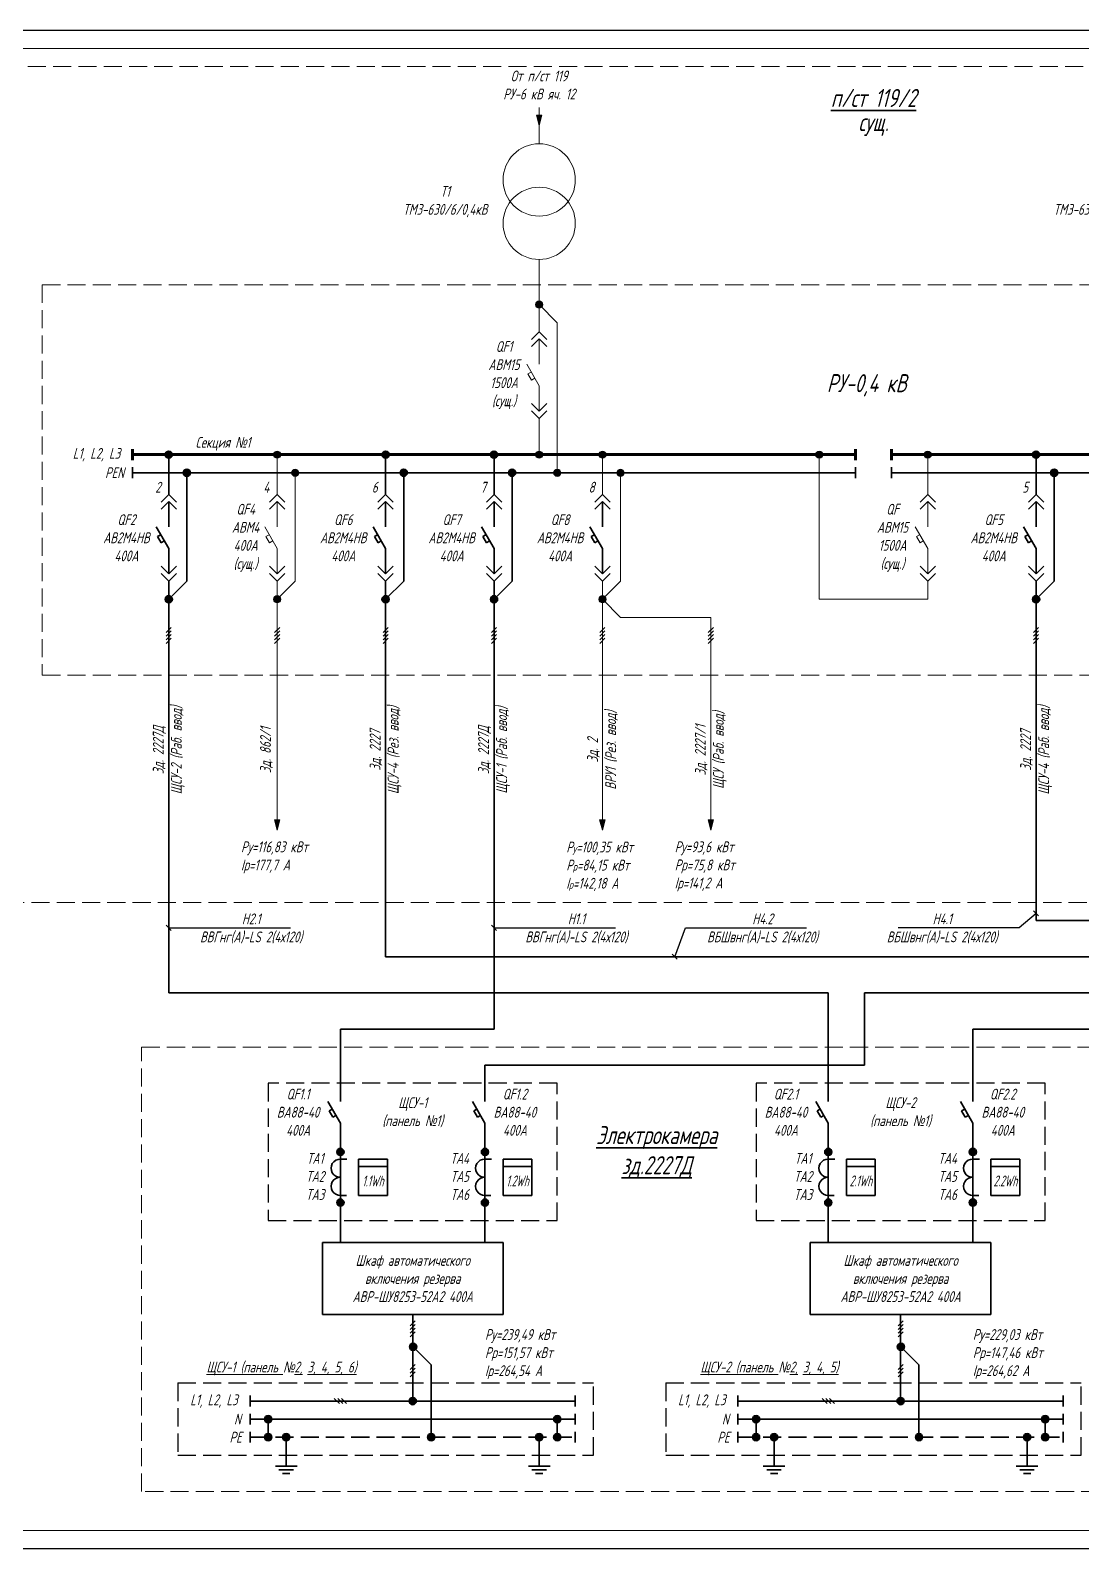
# Model space of a CAD drawing. Header units: millimetres. Extents: x -14296 to 10264, y -13087 to -5602.
# Drawn here: x -12806 to -12515.1, y -13086.7 to -12666.7 of the extents above; entities that cross this region are included whole.
import ezdxf
from ezdxf import colors
from ezdxf.entities.mleader import LeaderData, LeaderLine
from ezdxf.math import Vec2, Vec3

# ---------------------------------------------------------------- set-up
doc = ezdxf.new("R2010")
doc.units = ezdxf.units.MM
doc.linetypes.add('gost5', pattern=[7, 5, -2, 0])
for name, color, linetype, lineweight in [('КаБель силовой (Вновь)', 1, 'Continuous', 15), ('Линия выноска', 137, 'Continuous', 25), ('Рамка толстая', 7, 'Continuous', 15), ('Рамка тонкая', 5, 'Continuous', 25), ('Текст', 7, 'Continuous', 20), ('Элемент эл. схем', 7, 'Continuous', 35)]:
    doc.layers.add(name, color=color, linetype=linetype, lineweight=lineweight)
doc.styles.add('Simplex', font='simplex.shx', dxfattribs={"width": 0.7, "oblique": 15})

# ---------------------------------------------------------------- blocks, each defined once
blk = doc.blocks.new('A$C7B2D3637')
at = {"layer": 'Рамка толстая'}
for p, q in [((886, 415), (20, 415)), ((20, 5), (886, 5))]:
    blk.add_line(p, q, dxfattribs=at)
at = {"layer": 'Рамка тонкая'}
for p, q in [((891, 420), (0, 420)), ((0, 0), (891, 0))]:
    blk.add_line(p, q, dxfattribs=at)
blk = doc.blocks.new('_None')

msp = doc.modelspace()

# ---------------------------------------------------------------- hatches: boundary and pattern name
at = {"layer": 'Элемент эл. схем', "lineweight": 20}
for points in [[(-12664.43976, -12690.2176), (-12665.99268, -12690.2176), (-12665.21622, -12693.11538)], [(-12664.21622, -12742.61538, 1), (-12666.21622, -12742.61538, 1)], [(-12736.71622, -12784.11538, 1), (-12738.71622, -12784.11538, 1)], [(-12664.21622, -12784.11538, 1), (-12666.21622, -12784.11538, 1)], [(-12646.71622, -12784.11538, 1), (-12648.71622, -12784.11538, 1)], [(-12586.71622, -12784.11538, 1), (-12588.71622, -12784.11538, 1)], [(-12556.71622, -12784.11538, 1), (-12558.71622, -12784.11538, 1)], [(-12731.71622, -12789.11538, 1), (-12733.71622, -12789.11538, 1)], [(-12659.21622, -12789.11538, 1), (-12661.21622, -12789.11538, 1)], [(-12641.71622, -12789.11538, 1), (-12643.71622, -12789.11538, 1)], [(-12736.71622, -12824.11538, 1), (-12738.71622, -12824.11538, 1)], [(-12646.71622, -12824.11538, 1), (-12648.71622, -12824.11538, 1)], [(-12736.93976, -12885.11538), (-12738.49268, -12885.11538), (-12737.71622, -12888.01316)], [(-12646.93976, -12885.11538), (-12648.49268, -12885.11538), (-12647.71622, -12888.01316)], [(-12616.93976, -12885.11538), (-12618.49268, -12885.11538), (-12617.71622, -12888.01316)]]:
    msp.add_hatch(color=256, dxfattribs=at).paths.add_polyline_path(points)
at = {"layer": 'Элемент эл. схем'}
for points in [[(-12766.71622, -12784.11538, 1), (-12768.71622, -12784.11538, 1)], [(-12706.71622, -12784.11538, 1), (-12708.71622, -12784.11538, 1)], [(-12676.71622, -12784.11538, 1), (-12678.71622, -12784.11538, 1)], [(-12526.71622, -12784.11538, 1), (-12528.71622, -12784.11538, 1)], [(-12761.71622, -12789.11538, 1), (-12763.71622, -12789.11538, 1)], [(-12701.71622, -12789.11538, 1), (-12703.71622, -12789.11538, 1)], [(-12671.71622, -12789.11538, 1), (-12673.71622, -12789.11538, 1)], [(-12521.71622, -12789.11538, 1), (-12523.71622, -12789.11538, 1)], [(-12766.71622, -12824.11538, 1), (-12768.71622, -12824.11538, 1)], [(-12706.71622, -12824.11538, 1), (-12708.71622, -12824.11538, 1)], [(-12676.71622, -12824.11538, 1), (-12678.71622, -12824.11538, 1)], [(-12526.71622, -12824.11538, 1), (-12528.71622, -12824.11538, 1)], [(-12719.21622, -12977.01686, 1), (-12721.21622, -12977.01686, 1)], [(-12679.21622, -12977.01686, 1), (-12681.21622, -12977.01686, 1)], [(-12584.21622, -12977.01686, 1), (-12586.21622, -12977.01686, 1)], [(-12544.21622, -12977.01686, 1), (-12546.21622, -12977.01686, 1)], [(-12719.21622, -12991.00946, 1), (-12721.21622, -12991.00946, 1)], [(-12679.21622, -12991.00946, 1), (-12681.21622, -12991.00946, 1)], [(-12584.21622, -12991.00946, 1), (-12586.21622, -12991.00946, 1)], [(-12544.21622, -12991.00946, 1), (-12546.21622, -12991.00946, 1)], [(-12699.21622, -13045.91685, 1), (-12701.21622, -13045.91685, 1)], [(-12564.21622, -13045.91685, 1), (-12566.21622, -13045.91685, 1)], [(-12739.21622, -13050.91685, 1), (-12741.21622, -13050.91685, 1)], [(-12659.21622, -13050.91685, 1), (-12661.21622, -13050.91685, 1)], [(-12604.21622, -13050.91685, 1), (-12606.21622, -13050.91685, 1)], [(-12524.21622, -13050.91685, 1), (-12526.21622, -13050.91685, 1)], [(-12739.21622, -13055.91685, 1), (-12741.21622, -13055.91685, 1)], [(-12659.21622, -13055.91685, 1), (-12661.21622, -13055.91685, 1)], [(-12604.21622, -13055.91685, 1), (-12606.21622, -13055.91685, 1)], [(-12524.21622, -13055.91685, 1), (-12526.21622, -13055.91685, 1)]]:
    msp.add_hatch(color=256, dxfattribs=at).paths.add_polyline_path(points)
h = msp.add_hatch(color=256, dxfattribs=at)
h.paths.add_polyline_path([(-12700.12005, -13030.915), (-12701.12005, -13030.915, 0.414213562), (-12700.12005, -13031.915)], flags=17)
h.paths.add_polyline_path([(-12701.12005, -13030.915), (-12700.12005, -13030.915), (-12700.12005, -13031.915, 0.414213562), (-12699.12005, -13030.915, 1)])
h = msp.add_hatch(color=256, dxfattribs=at)
h.paths.add_polyline_path([(-12565.12005, -13030.915), (-12566.12005, -13030.915, 0.414213562), (-12565.12005, -13031.915)], flags=17)
h.paths.add_polyline_path([(-12566.12005, -13030.915), (-12565.12005, -13030.915), (-12565.12005, -13031.915, 0.414213562), (-12564.12005, -13030.915, 1)])
h = msp.add_hatch(color=256, dxfattribs=at)
h.paths.add_polyline_path([(-12700.21622, -13045.91685), (-12701.21622, -13045.91685, 0.414213562), (-12700.21622, -13046.91685)], flags=17)
h.paths.add_polyline_path([(-12701.21622, -13045.91685), (-12700.21622, -13045.91685), (-12700.21622, -13046.91685, 0.414213562), (-12699.21622, -13045.91685, 1)])
h = msp.add_hatch(color=256, dxfattribs=at)
h.paths.add_polyline_path([(-12565.21622, -13045.91685), (-12566.21622, -13045.91685, 0.414213562), (-12565.21622, -13046.91685)], flags=17)
h.paths.add_polyline_path([(-12566.21622, -13045.91685), (-12565.21622, -13045.91685), (-12565.21622, -13046.91685, 0.414213562), (-12564.21622, -13045.91685, 1)])
h = msp.add_hatch(color=256, dxfattribs=at)
h.paths.add_polyline_path([(-12735.21622, -13055.91685), (-12736.21622, -13055.91685, 0.414213562), (-12735.21622, -13056.91685)], flags=17)
h.paths.add_polyline_path([(-12736.21622, -13055.91685), (-12735.21622, -13055.91685), (-12735.21622, -13056.91685, 0.414213562), (-12734.21622, -13055.91685, 1)])
h = msp.add_hatch(color=256, dxfattribs=at)
h.paths.add_polyline_path([(-12695.12005, -13055.91685), (-12696.12005, -13055.91685, 0.414213562), (-12695.12005, -13056.91685)], flags=17)
h.paths.add_polyline_path([(-12696.12005, -13055.91685), (-12695.12005, -13055.91685), (-12695.12005, -13056.91685, 0.414213562), (-12694.12005, -13055.91685, 1)])
h = msp.add_hatch(color=256, dxfattribs=at)
h.paths.add_polyline_path([(-12665.21622, -13055.91685), (-12666.21622, -13055.91685, 0.414213562), (-12665.21622, -13056.91685)], flags=17)
h.paths.add_polyline_path([(-12666.21622, -13055.91685), (-12665.21622, -13055.91685), (-12665.21622, -13056.91685, 0.414213562), (-12664.21622, -13055.91685, 1)])
h = msp.add_hatch(color=256, dxfattribs=at)
h.paths.add_polyline_path([(-12600.21622, -13055.91685), (-12601.21622, -13055.91685, 0.414213562), (-12600.21622, -13056.91685)], flags=17)
h.paths.add_polyline_path([(-12601.21622, -13055.91685), (-12600.21622, -13055.91685), (-12600.21622, -13056.91685, 0.414213562), (-12599.21622, -13055.91685, 1)])
h = msp.add_hatch(color=256, dxfattribs=at)
h.paths.add_polyline_path([(-12560.12005, -13055.91685), (-12561.12005, -13055.91685, 0.414213562), (-12560.12005, -13056.91685)], flags=17)
h.paths.add_polyline_path([(-12561.12005, -13055.91685), (-12560.12005, -13055.91685), (-12560.12005, -13056.91685, 0.414213562), (-12559.12005, -13055.91685, 1)])
h = msp.add_hatch(color=256, dxfattribs=at)
h.paths.add_polyline_path([(-12530.21622, -13055.91685), (-12531.21622, -13055.91685, 0.414213562), (-12530.21622, -13056.91685)], flags=17)
h.paths.add_polyline_path([(-12531.21622, -13055.91685), (-12530.21622, -13055.91685), (-12530.21622, -13056.91685, 0.414213562), (-12529.21622, -13055.91685, 1)])

# ---------------------------------------------------------------- linework, layer by layer
at = {"layer": 'КаБель силовой (Вновь)', "lineweight": 200}
for p, q in [((-12777.71622, -12785.61538), (-12777.71622, -12782.61538)), ((-12777.71622, -12784.11538), (-12577.71622, -12784.11538)), ((-12577.71622, -12785.61538), (-12577.71622, -12782.61538)), ((-12567.71622, -12785.61538), (-12567.71622, -12782.61538)), ((-12567.71622, -12784.11538), (-12367.71622, -12784.11538))]:
    msp.add_line(p, q, dxfattribs=at)
at = {"layer": 'Линия выноска'}
for p, q in [((-12528.42333, -12910.30605), (-12527.00911, -12911.72026)), ((-12768.42333, -12914.30605), (-12767.00911, -12915.72026)), ((-12678.42333, -12914.30605), (-12677.00911, -12915.72026)), ((-12628.42333, -12922.30605), (-12627.00911, -12923.72026))]:
    msp.add_line(p, q, dxfattribs=at)
at = {"layer": 'Рамка тонкая', "linetype": 'gost5', "lineweight": 15}
for p, q in [((-12332.71622, -12676.74065), (-12812.71622, -12676.74065)), ((-12342.71622, -12737.11538), (-12802.71622, -12737.11538)), ((-12802.71622, -12737.11538), (-12802.71622, -12845.11538)), ((-12802.71622, -12845.11538), (-12342.71622, -12845.11538)), ((-12812.71622, -12908.01316), (-12332.71622, -12908.01316)), ((-12775.21622, -13070.91685), (-12775.21622, -12948.01316)), ((-12775.21622, -12948.01316), (-12370.21622, -12948.01316)), ((-12370.21622, -13070.91685), (-12775.21622, -13070.91685))]:
    msp.add_line(p, q, dxfattribs=at)
at = {"layer": 'Рамка тонкая'}
for p, q in [((-12768.42333, -12833.30659), (-12767.00911, -12831.89238)), ((-12768.42333, -12834.30659), (-12767.00911, -12832.89238)), ((-12768.42333, -12835.30659), (-12767.00911, -12833.89238)), ((-12768.42333, -12836.30659), (-12767.00911, -12834.89238)), ((-12738.42333, -12833.30659), (-12737.00911, -12831.89238)), ((-12738.42333, -12834.30659), (-12737.00911, -12832.89238)), ((-12738.42333, -12835.30659), (-12737.00911, -12833.89238)), ((-12738.42333, -12836.30659), (-12737.00911, -12834.89238)), ((-12708.42333, -12833.30659), (-12707.00911, -12831.89238)), ((-12708.42333, -12834.30659), (-12707.00911, -12832.89238)), ((-12708.42333, -12835.30659), (-12707.00911, -12833.89238)), ((-12708.42333, -12836.30659), (-12707.00911, -12834.89238)), ((-12678.42333, -12833.30659), (-12677.00911, -12831.89238)), ((-12678.42333, -12834.30659), (-12677.00911, -12832.89238)), ((-12678.42333, -12835.30659), (-12677.00911, -12833.89238)), ((-12678.42333, -12836.30659), (-12677.00911, -12834.89238)), ((-12648.42333, -12833.30659), (-12647.00911, -12831.89238)), ((-12648.42333, -12834.30659), (-12647.00911, -12832.89238)), ((-12648.42333, -12835.30659), (-12647.00911, -12833.89238)), ((-12648.42333, -12836.30659), (-12647.00911, -12834.89238)), ((-12618.42333, -12833.30659), (-12617.00911, -12831.89238)), ((-12618.42333, -12834.30659), (-12617.00911, -12832.89238)), ((-12618.42333, -12835.30659), (-12617.00911, -12833.89238)), ((-12618.42333, -12836.30659), (-12617.00911, -12834.89238)), ((-12528.42333, -12833.30659), (-12527.00911, -12831.89238)), ((-12528.42333, -12834.30659), (-12527.00911, -12832.89238)), ((-12528.42333, -12835.30659), (-12527.00911, -12833.89238)), ((-12528.42333, -12836.30659), (-12527.00911, -12834.89238)), ((-12700.92333, -13025.1416), (-12699.50911, -13023.72739)), ((-12565.92333, -13025.1416), (-12564.50911, -13023.72739)), ((-12700.92333, -13026.1416), (-12699.50911, -13024.72739)), ((-12700.92333, -13027.1416), (-12699.50911, -13025.72739)), ((-12700.92333, -13028.1416), (-12699.50911, -13026.72739)), ((-12565.92333, -13026.1416), (-12564.50911, -13024.72739)), ((-12565.92333, -13027.1416), (-12564.50911, -13025.72739)), ((-12565.92333, -13028.1416), (-12564.50911, -13026.72739)), ((-12700.92333, -13037.22808), (-12699.50911, -13035.81387)), ((-12565.92333, -13037.22808), (-12564.50911, -13035.81387)), ((-12700.92333, -13038.22808), (-12699.50911, -13036.81387)), ((-12700.92333, -13039.22808), (-12699.50911, -13037.81387)), ((-12565.92333, -13038.22808), (-12564.50911, -13036.81387)), ((-12565.92333, -13039.22808), (-12564.50911, -13037.81387)), ((-12721.92333, -13045.20975), (-12720.50911, -13046.62396)), ((-12720.92333, -13045.20975), (-12719.50911, -13046.62396)), ((-12719.92333, -13045.20975), (-12718.50911, -13046.62396)), ((-12586.92333, -13045.20975), (-12585.50911, -13046.62396)), ((-12585.92333, -13045.20975), (-12584.50911, -13046.62396)), ((-12584.92333, -13045.20975), (-12583.50911, -13046.62396))]:
    msp.add_line(p, q, dxfattribs=at)
at = {"layer": 'Рамка тонкая', "linetype": 'gost5'}
for p, q in [((-12660.21622, -12958.01316), (-12740.21622, -12958.01316)), ((-12740.21622, -12958.01316), (-12740.21622, -12996.01316)), ((-12660.21622, -12996.01316), (-12660.21622, -12958.01316)), ((-12525.21622, -12958.01316), (-12605.21622, -12958.01316)), ((-12605.21622, -12958.01316), (-12605.21622, -12996.01316)), ((-12525.21622, -12996.01316), (-12525.21622, -12958.01316)), ((-12740.21622, -12996.01316), (-12660.21622, -12996.01316)), ((-12605.21622, -12996.01316), (-12525.21622, -12996.01316)), ((-12765.21622, -13040.91685), (-12650.21622, -13040.91685)), ((-12765.21622, -13040.91685), (-12765.21622, -13060.91685)), ((-12650.21622, -13060.91685), (-12650.21622, -13040.91685)), ((-12630.21622, -13040.91685), (-12515.21622, -13040.91685)), ((-12630.21622, -13040.91685), (-12630.21622, -13060.91685)), ((-12515.21622, -13060.91685), (-12515.21622, -13040.91685)), ((-12765.21622, -13060.91685), (-12650.21622, -13060.91685)), ((-12630.21622, -13060.91685), (-12515.21622, -13060.91685))]:
    msp.add_line(p, q, dxfattribs=at)
at = {"layer": 'Элемент эл. схем', "lineweight": 20}
for p, q in [((-12665.21622, -12698.11538), (-12665.21622, -12688.11538)), ((-12665.21622, -12693.11538), (-12665.99268, -12690.2176)), ((-12665.99268, -12690.2176), (-12664.43976, -12690.2176)), ((-12665.21622, -12693.11538), (-12664.43976, -12690.2176)), ((-12665.21622, -12730.11538), (-12665.21622, -12750.11538)), ((-12665.21622, -12742.61538), (-12660.21622, -12747.61538)), ((-12665.21622, -12750.11538), (-12667.33754, -12752.2367)), ((-12665.21622, -12750.11538), (-12663.0949, -12752.2367)), ((-12660.21622, -12789.11538), (-12660.21622, -12747.61538)), ((-12665.21622, -12752.11538), (-12667.33754, -12754.2367)), ((-12665.21622, -12752.11538), (-12663.0949, -12754.2367)), ((-12665.21622, -12752.11538), (-12665.21622, -12759.11538)), ((-12665.21622, -12765.11538), (-12668.68032, -12759.11538)), ((-12667.44827, -12761.24935), (-12668.3143, -12761.74935)), ((-12668.3143, -12761.74935), (-12667.3143, -12763.4814)), ((-12667.3143, -12763.4814), (-12666.44827, -12762.9814)), ((-12665.21622, -12765.11538), (-12665.21622, -12772.11538)), ((-12665.21622, -12772.11538), (-12667.33754, -12769.99406)), ((-12665.21622, -12774.11538), (-12667.33754, -12771.99406)), ((-12665.21622, -12772.11538), (-12663.0949, -12769.99406)), ((-12665.21622, -12774.11538), (-12663.0949, -12771.99406)), ((-12665.21622, -12774.11538), (-12665.21622, -12784.11538)), ((-12737.71622, -12795.11538), (-12737.71622, -12784.11538)), ((-12647.71622, -12795.11538), (-12647.71622, -12784.11538)), ((-12587.71622, -12824.11538), (-12587.71622, -12784.11538)), ((-12557.71622, -12795.11538), (-12557.71622, -12784.11538)), ((-12732.71622, -12789.11538), (-12732.71622, -12819.11538)), ((-12642.71622, -12789.11538), (-12642.71622, -12819.11538)), ((-12737.71622, -12795.11538), (-12739.83754, -12797.2367)), ((-12737.71622, -12797.11538), (-12739.83754, -12799.2367)), ((-12737.71622, -12795.11538), (-12735.5949, -12797.2367)), ((-12737.71622, -12797.11538), (-12735.5949, -12799.2367)), ((-12737.71622, -12797.11538), (-12737.71622, -12804.11538)), ((-12557.71622, -12795.11538), (-12559.83754, -12797.2367)), ((-12557.71622, -12797.11538), (-12559.83754, -12799.2367)), ((-12557.71622, -12795.11538), (-12555.5949, -12797.2367)), ((-12557.71622, -12797.11538), (-12555.5949, -12799.2367)), ((-12557.71622, -12797.11538), (-12557.71622, -12804.11538)), ((-12737.71622, -12810.11538), (-12741.18032, -12804.11538)), ((-12557.71622, -12810.11538), (-12561.18032, -12804.11538)), ((-12739.94827, -12806.24935), (-12740.8143, -12806.74935)), ((-12740.8143, -12806.74935), (-12739.8143, -12808.4814)), ((-12739.8143, -12808.4814), (-12738.94827, -12807.9814)), ((-12559.94827, -12806.24935), (-12560.8143, -12806.74935)), ((-12560.8143, -12806.74935), (-12559.8143, -12808.4814)), ((-12559.8143, -12808.4814), (-12558.94827, -12807.9814)), ((-12737.71622, -12810.11538), (-12737.71622, -12817.11538)), ((-12557.71622, -12810.11538), (-12557.71622, -12817.11538)), ((-12737.71622, -12817.11538), (-12739.83754, -12814.99406)), ((-12737.71622, -12819.11538), (-12739.83754, -12816.99406)), ((-12737.71622, -12817.11538), (-12735.5949, -12814.99406)), ((-12737.71622, -12819.11538), (-12735.5949, -12816.99406)), ((-12557.71622, -12817.11538), (-12559.83754, -12814.99406)), ((-12557.71622, -12819.11538), (-12559.83754, -12816.99406)), ((-12557.71622, -12817.11538), (-12555.5949, -12814.99406)), ((-12557.71622, -12819.11538), (-12555.5949, -12816.99406)), ((-12737.71622, -12819.11538), (-12737.71622, -12888.01316)), ((-12737.71622, -12824.11538), (-12732.71622, -12819.11538)), ((-12647.71622, -12819.11538), (-12647.71622, -12888.01316)), ((-12647.71622, -12824.11538), (-12642.71622, -12819.11538)), ((-12557.71622, -12819.11538), (-12557.71622, -12824.11538)), ((-12647.71622, -12824.11538), (-12642.71622, -12829.11538)), ((-12587.71622, -12824.11538), (-12557.71622, -12824.11538)), ((-12642.71622, -12829.11538), (-12617.71622, -12829.11538)), ((-12617.71622, -12829.11538), (-12617.71622, -12888.01316)), ((-12737.71622, -12888.01316), (-12738.49268, -12885.11538)), ((-12738.49268, -12885.11538), (-12736.93976, -12885.11538)), ((-12737.71622, -12888.01316), (-12736.93976, -12885.11538)), ((-12647.71622, -12888.01316), (-12648.49268, -12885.11538)), ((-12648.49268, -12885.11538), (-12646.93976, -12885.11538)), ((-12647.71622, -12888.01316), (-12646.93976, -12885.11538)), ((-12617.71622, -12888.01316), (-12618.49268, -12885.11538)), ((-12618.49268, -12885.11538), (-12616.93976, -12885.11538)), ((-12617.71622, -12888.01316), (-12616.93976, -12885.11538))]:
    msp.add_line(p, q, dxfattribs=at)
at = {"layer": 'Элемент эл. схем'}
for p, q in [((-12767.71622, -12795.11538), (-12767.71622, -12784.11538)), ((-12707.71622, -12795.11538), (-12707.71622, -12784.11538)), ((-12677.71622, -12795.11538), (-12677.71622, -12784.11538)), ((-12527.71622, -12795.11538), (-12527.71622, -12784.11538)), ((-12762.71622, -12789.11538), (-12762.71622, -12819.11538)), ((-12702.71622, -12789.11538), (-12702.71622, -12819.11538)), ((-12672.71622, -12789.11538), (-12672.71622, -12819.11538)), ((-12522.71622, -12789.11538), (-12522.71622, -12819.11538)), ((-12767.71622, -12795.11538), (-12769.83754, -12797.2367)), ((-12767.71622, -12797.11538), (-12769.83754, -12799.2367)), ((-12767.71622, -12795.11538), (-12765.5949, -12797.2367)), ((-12767.71622, -12797.11538), (-12765.5949, -12799.2367)), ((-12767.71622, -12797.11538), (-12767.71622, -12804.11538)), ((-12707.71622, -12795.11538), (-12709.83754, -12797.2367)), ((-12707.71622, -12797.11538), (-12709.83754, -12799.2367)), ((-12707.71622, -12795.11538), (-12705.5949, -12797.2367)), ((-12707.71622, -12797.11538), (-12705.5949, -12799.2367)), ((-12707.71622, -12797.11538), (-12707.71622, -12804.11538)), ((-12677.71622, -12795.11538), (-12679.83754, -12797.2367)), ((-12677.71622, -12797.11538), (-12679.83754, -12799.2367)), ((-12677.71622, -12795.11538), (-12675.5949, -12797.2367)), ((-12677.71622, -12797.11538), (-12675.5949, -12799.2367)), ((-12677.71622, -12797.11538), (-12677.71622, -12804.11538)), ((-12647.71622, -12795.11538), (-12649.83754, -12797.2367)), ((-12647.71622, -12797.11538), (-12649.83754, -12799.2367)), ((-12647.71622, -12795.11538), (-12645.5949, -12797.2367)), ((-12647.71622, -12797.11538), (-12645.5949, -12799.2367)), ((-12647.71622, -12797.11538), (-12647.71622, -12804.11538)), ((-12527.71622, -12795.11538), (-12529.83754, -12797.2367)), ((-12527.71622, -12797.11538), (-12529.83754, -12799.2367)), ((-12527.71622, -12795.11538), (-12525.5949, -12797.2367)), ((-12527.71622, -12797.11538), (-12525.5949, -12799.2367)), ((-12527.71622, -12797.11538), (-12527.71622, -12804.11538)), ((-12767.71622, -12810.11538), (-12771.18032, -12804.11538)), ((-12707.71622, -12810.11538), (-12711.18032, -12804.11538)), ((-12677.71622, -12810.11538), (-12681.18032, -12804.11538)), ((-12647.71622, -12810.11538), (-12651.18032, -12804.11538)), ((-12527.71622, -12810.11538), (-12531.18032, -12804.11538)), ((-12769.94827, -12806.24935), (-12770.8143, -12806.74935)), ((-12770.8143, -12806.74935), (-12769.8143, -12808.4814)), ((-12769.8143, -12808.4814), (-12768.94827, -12807.9814)), ((-12709.94827, -12806.24935), (-12710.8143, -12806.74935)), ((-12710.8143, -12806.74935), (-12709.8143, -12808.4814)), ((-12709.8143, -12808.4814), (-12708.94827, -12807.9814)), ((-12679.94827, -12806.24935), (-12680.8143, -12806.74935)), ((-12680.8143, -12806.74935), (-12679.8143, -12808.4814)), ((-12679.8143, -12808.4814), (-12678.94827, -12807.9814)), ((-12649.94827, -12806.24935), (-12650.8143, -12806.74935)), ((-12650.8143, -12806.74935), (-12649.8143, -12808.4814)), ((-12649.8143, -12808.4814), (-12648.94827, -12807.9814)), ((-12529.94827, -12806.24935), (-12530.8143, -12806.74935)), ((-12530.8143, -12806.74935), (-12529.8143, -12808.4814)), ((-12529.8143, -12808.4814), (-12528.94827, -12807.9814)), ((-12767.71622, -12810.11538), (-12767.71622, -12817.11538)), ((-12707.71622, -12810.11538), (-12707.71622, -12817.11538)), ((-12677.71622, -12810.11538), (-12677.71622, -12817.11538)), ((-12647.71622, -12810.11538), (-12647.71622, -12817.11538)), ((-12527.71622, -12810.11538), (-12527.71622, -12817.11538)), ((-12767.71622, -12817.11538), (-12769.83754, -12814.99406)), ((-12767.71622, -12819.11538), (-12769.83754, -12816.99406)), ((-12767.71622, -12817.11538), (-12765.5949, -12814.99406)), ((-12767.71622, -12819.11538), (-12765.5949, -12816.99406)), ((-12707.71622, -12817.11538), (-12709.83754, -12814.99406)), ((-12707.71622, -12819.11538), (-12709.83754, -12816.99406)), ((-12707.71622, -12817.11538), (-12705.5949, -12814.99406)), ((-12707.71622, -12819.11538), (-12705.5949, -12816.99406)), ((-12677.71622, -12817.11538), (-12679.83754, -12814.99406)), ((-12677.71622, -12819.11538), (-12679.83754, -12816.99406)), ((-12677.71622, -12817.11538), (-12675.5949, -12814.99406)), ((-12677.71622, -12819.11538), (-12675.5949, -12816.99406)), ((-12647.71622, -12817.11538), (-12649.83754, -12814.99406)), ((-12647.71622, -12819.11538), (-12649.83754, -12816.99406)), ((-12647.71622, -12817.11538), (-12645.5949, -12814.99406)), ((-12647.71622, -12819.11538), (-12645.5949, -12816.99406)), ((-12527.71622, -12817.11538), (-12529.83754, -12814.99406)), ((-12527.71622, -12819.11538), (-12529.83754, -12816.99406)), ((-12527.71622, -12817.11538), (-12525.5949, -12814.99406)), ((-12527.71622, -12819.11538), (-12525.5949, -12816.99406)), ((-12767.71622, -12819.11538), (-12767.71622, -12933.01316)), ((-12767.71622, -12824.11538), (-12762.71622, -12819.11538)), ((-12707.71622, -12819.11538), (-12707.71622, -12923.01316)), ((-12707.71622, -12824.11538), (-12702.71622, -12819.11538)), ((-12677.71622, -12819.11538), (-12677.71622, -12943.01316)), ((-12677.71622, -12824.11538), (-12672.71622, -12819.11538)), ((-12527.71622, -12819.11538), (-12527.71622, -12913.01316)), ((-12527.71622, -12824.11538), (-12522.71622, -12819.11538)), ((-12527.71622, -12913.01316), (-12410.21622, -12913.01316)), ((-12450.21622, -12923.01316), (-12707.71622, -12923.01316)), ((-12767.71622, -12933.01316), (-12585.21622, -12933.01316)), ((-12585.21622, -12963.01316), (-12585.21622, -12933.01316)), ((-12467.71622, -12933.01316), (-12575.21622, -12933.01316)), ((-12575.21622, -12933.01316), (-12575.21622, -12953.01316)), ((-12720.21622, -12963.01316), (-12720.21622, -12943.01316)), ((-12677.71622, -12943.01316), (-12720.21622, -12943.01316)), ((-12545.21622, -12963.01316), (-12545.21622, -12943.01316)), ((-12545.21622, -12943.01316), (-12377.71622, -12943.01316)), ((-12680.21622, -12963.01316), (-12680.21622, -12953.01316)), ((-12575.21622, -12953.01316), (-12680.21622, -12953.01316)), ((-12720.21622, -12969.01316), (-12723.68032, -12963.01316)), ((-12722.44827, -12965.14713), (-12723.3143, -12965.64713)), ((-12680.21622, -12969.01316), (-12683.68032, -12963.01316)), ((-12682.44827, -12965.14713), (-12683.3143, -12965.64713)), ((-12585.21622, -12969.01316), (-12588.68032, -12963.01316)), ((-12587.44827, -12965.14713), (-12588.3143, -12965.64713)), ((-12545.21622, -12969.01316), (-12548.68032, -12963.01316)), ((-12547.44827, -12965.14713), (-12548.3143, -12965.64713)), ((-12723.3143, -12965.64713), (-12722.3143, -12967.37918)), ((-12722.3143, -12967.37918), (-12721.44827, -12966.87918)), ((-12720.21622, -12969.01316), (-12720.21622, -13002.01316)), ((-12683.3143, -12965.64713), (-12682.3143, -12967.37918)), ((-12682.3143, -12967.37918), (-12681.44827, -12966.87918)), ((-12680.21622, -12969.01316), (-12680.21622, -13002.01316)), ((-12588.3143, -12965.64713), (-12587.3143, -12967.37918)), ((-12587.3143, -12967.37918), (-12586.44827, -12966.87918)), ((-12585.21622, -12969.01316), (-12585.21622, -13002.01316)), ((-12548.3143, -12965.64713), (-12547.3143, -12967.37918)), ((-12547.3143, -12967.37918), (-12546.44827, -12966.87918)), ((-12545.21622, -12969.01316), (-12545.21622, -13002.01316)), ((-12720.21622, -12979.01686), (-12718.42237, -12979.01686)), ((-12715.21622, -12979.01316), (-12707.21622, -12979.01316)), ((-12715.21622, -12989.01316), (-12715.21622, -12979.01316)), ((-12715.21622, -12981.01316), (-12707.21622, -12981.01316)), ((-12707.21622, -12979.01316), (-12707.21622, -12989.01316)), ((-12680.21622, -12979.01686), (-12678.42237, -12979.01686)), ((-12675.21622, -12979.01316), (-12667.21622, -12979.01316)), ((-12675.21622, -12989.01316), (-12675.21622, -12979.01316)), ((-12675.21622, -12981.01316), (-12667.21622, -12981.01316)), ((-12667.21622, -12979.01316), (-12667.21622, -12989.01316)), ((-12585.21622, -12979.01686), (-12583.42237, -12979.01686)), ((-12580.21622, -12979.01316), (-12572.21622, -12979.01316)), ((-12580.21622, -12989.01316), (-12580.21622, -12979.01316)), ((-12580.21622, -12981.01316), (-12572.21622, -12981.01316)), ((-12572.21622, -12979.01316), (-12572.21622, -12989.01316)), ((-12545.21622, -12979.01686), (-12543.42237, -12979.01686)), ((-12540.21622, -12979.01316), (-12532.21622, -12979.01316)), ((-12540.21622, -12989.01316), (-12540.21622, -12979.01316)), ((-12540.21622, -12981.01316), (-12532.21622, -12981.01316)), ((-12532.21622, -12979.01316), (-12532.21622, -12989.01316)), ((-12720.21622, -12989.00946), (-12718.57793, -12989.00946)), ((-12707.21622, -12989.01316), (-12715.21622, -12989.01316)), ((-12680.21622, -12989.00946), (-12678.57793, -12989.00946)), ((-12667.21622, -12989.01316), (-12675.21622, -12989.01316)), ((-12585.21622, -12989.00946), (-12583.57793, -12989.00946)), ((-12572.21622, -12989.01316), (-12580.21622, -12989.01316)), ((-12545.21622, -12989.00946), (-12543.57793, -12989.00946)), ((-12532.21622, -12989.01316), (-12540.21622, -12989.01316)), ((-12725.21622, -13002.01316), (-12675.21622, -13002.01316)), ((-12725.21622, -13022.01316), (-12725.21622, -13002.01316)), ((-12675.21622, -13002.01316), (-12675.21622, -13022.01316)), ((-12590.21622, -13002.01316), (-12540.21622, -13002.01316)), ((-12590.21622, -13022.01316), (-12590.21622, -13002.01316)), ((-12540.21622, -13002.01316), (-12540.21622, -13022.01316)), ((-12725.21622, -13022.01316), (-12675.21622, -13022.01316)), ((-12700.21622, -13022.01316), (-12700.21622, -13045.91685)), ((-12590.21622, -13022.01316), (-12540.21622, -13022.01316)), ((-12565.21622, -13022.01316), (-12565.21622, -13045.91685)), ((-12700.12005, -13030.915), (-12695.12005, -13035.915)), ((-12565.12005, -13030.915), (-12560.12005, -13035.915)), ((-12695.12005, -13055.91685), (-12695.12005, -13035.915)), ((-12560.12005, -13055.91685), (-12560.12005, -13035.915)), ((-12745.21622, -13047.41685), (-12745.21622, -13044.41685)), ((-12655.21622, -13047.41685), (-12655.21622, -13044.41685)), ((-12610.21622, -13047.41685), (-12610.21622, -13044.41685)), ((-12520.21622, -13047.41685), (-12520.21622, -13044.41685)), ((-12745.21622, -13045.91685), (-12655.21622, -13045.91685)), ((-12610.21622, -13045.91685), (-12520.21622, -13045.91685)), ((-12745.21622, -13052.41685), (-12745.21622, -13049.41685)), ((-12745.21622, -13050.91685), (-12655.21622, -13050.91685)), ((-12740.21622, -13055.91685), (-12740.21622, -13050.91685)), ((-12660.21622, -13055.91685), (-12660.21622, -13050.91685)), ((-12655.21622, -13052.41685), (-12655.21622, -13049.41685)), ((-12610.21622, -13052.41685), (-12610.21622, -13049.41685)), ((-12610.21622, -13050.91685), (-12520.21622, -13050.91685)), ((-12605.21622, -13055.91685), (-12605.21622, -13050.91685)), ((-12525.21622, -13055.91685), (-12525.21622, -13050.91685)), ((-12520.21622, -13052.41685), (-12520.21622, -13049.41685)), ((-12745.21622, -13057.41685), (-12745.21622, -13054.41685)), ((-12735.21622, -13055.91685), (-12735.21622, -13063.91685)), ((-12665.21622, -13055.91685), (-12665.21622, -13063.91685)), ((-12655.21622, -13057.41685), (-12655.21622, -13054.41685)), ((-12610.21622, -13057.41685), (-12610.21622, -13054.41685)), ((-12600.21622, -13055.91685), (-12600.21622, -13063.91685)), ((-12530.21622, -13055.91685), (-12530.21622, -13063.91685)), ((-12520.21622, -13057.41685), (-12520.21622, -13054.41685)), ((-12738.21622, -13063.91685), (-12732.21622, -13063.91685)), ((-12737.21622, -13064.91685), (-12733.21622, -13064.91685)), ((-12736.21622, -13065.91685), (-12734.21622, -13065.91685)), ((-12668.21622, -13063.91685), (-12662.21622, -13063.91685)), ((-12667.21622, -13064.91685), (-12663.21622, -13064.91685)), ((-12666.21622, -13065.91685), (-12664.21622, -13065.91685)), ((-12603.21622, -13063.91685), (-12597.21622, -13063.91685)), ((-12602.21622, -13064.91685), (-12598.21622, -13064.91685)), ((-12601.21622, -13065.91685), (-12599.21622, -13065.91685)), ((-12533.21622, -13063.91685), (-12527.21622, -13063.91685)), ((-12532.21622, -13064.91685), (-12528.21622, -13064.91685)), ((-12531.21622, -13065.91685), (-12529.21622, -13065.91685))]:
    msp.add_line(p, q, dxfattribs=at)
at = {"layer": 'Элемент эл. схем', "color": 6}
for p, q in [((-12777.71622, -12790.61538), (-12777.71622, -12787.61538)), ((-12577.71622, -12790.61538), (-12577.71622, -12787.61538)), ((-12567.71622, -12790.61538), (-12567.71622, -12787.61538)), ((-12777.71622, -12789.11538), (-12577.71622, -12789.11538)), ((-12567.71622, -12789.11538), (-12367.71622, -12789.11538))]:
    msp.add_line(p, q, dxfattribs=at)
at = {"layer": 'Элемент эл. схем', "linetype": 'gost5'}
for p, q in [((-12745.21622, -13055.91685), (-12655.21622, -13055.91685)), ((-12610.21622, -13055.91685), (-12520.21622, -13055.91685))]:
    msp.add_line(p, q, dxfattribs=at)
at = {"layer": 'Элемент эл. схем', "lineweight": 20}
for centre, radius in [((-12665.21622, -12708.11538), 10), ((-12665.21622, -12720.11538), 10), ((-12665.21622, -12742.61538), 1), ((-12737.71622, -12784.11538), 1), ((-12665.21622, -12784.11538), 1), ((-12647.71622, -12784.11538), 1), ((-12587.71622, -12784.11538), 1), ((-12557.71622, -12784.11538), 1), ((-12732.71622, -12789.11538), 1), ((-12660.21622, -12789.11538), 1), ((-12642.71622, -12789.11538), 1), ((-12737.71622, -12824.11538), 1), ((-12647.71622, -12824.11538), 1)]:
    msp.add_circle(centre, radius, dxfattribs=at)
at = {"layer": 'Элемент эл. схем'}
for centre in [(-12767.71622, -12784.11538), (-12707.71622, -12784.11538), (-12677.71622, -12784.11538), (-12527.71622, -12784.11538), (-12762.71622, -12789.11538), (-12702.71622, -12789.11538), (-12672.71622, -12789.11538), (-12522.71622, -12789.11538), (-12767.71622, -12824.11538), (-12707.71622, -12824.11538), (-12677.71622, -12824.11538), (-12527.71622, -12824.11538), (-12720.21622, -12977.01686), (-12680.21622, -12977.01686), (-12585.21622, -12977.01686), (-12545.21622, -12977.01686), (-12720.21622, -12991.00946), (-12680.21622, -12991.00946), (-12585.21622, -12991.00946), (-12545.21622, -12991.00946), (-12700.12005, -13030.915), (-12565.12005, -13030.915), (-12700.21622, -13045.91685), (-12700.21622, -13045.91685), (-12565.21622, -13045.91685), (-12565.21622, -13045.91685), (-12740.21622, -13050.91685), (-12660.21622, -13050.91685), (-12605.21622, -13050.91685), (-12525.21622, -13050.91685), (-12740.21622, -13055.91685), (-12735.21622, -13055.91685), (-12695.12005, -13055.91685), (-12665.21622, -13055.91685), (-12660.21622, -13055.91685), (-12605.21622, -13055.91685), (-12600.21622, -13055.91685), (-12560.12005, -13055.91685), (-12530.21622, -13055.91685), (-12525.21622, -13055.91685)]:
    msp.add_circle(centre, 1, dxfattribs=at)
for centre in [(-12720.31239, -12981.51501), (-12680.31239, -12981.51501), (-12585.31239, -12981.51501), (-12545.31239, -12981.51501), (-12720.31239, -12986.51131), (-12680.31239, -12986.51131), (-12585.31239, -12986.51131), (-12545.31239, -12986.51131)]:
    msp.add_arc(centre, 2.5, 87.7953395, 272.2046605, dxfattribs=at)

# ---------------------------------------------------------------- block references
msp.add_blockref('A$C7B2D3637', (-12862.71621, -13086.74066))

# ---------------------------------------------------------------- texts
at = {"layer": 'Текст', "lineweight": 20, "char_height": 3, "style": 'Simplex'}
for s, insert, width, attachment_point in [('От п/ст 119\\PРУ-6 кВ яч. 12', (-12665.21622, -12681.85189), 57.5148642, 5), ('Т1\\PТМЗ-630/6/0,4кВ', (-12691.21622, -12714.11538), 8.4679755, 5), ('Т2\\PТМЗ-630/6/0,4кВ', (-12511.21622, -12714.11538), 8.4679755, 5), ('QF1\\PАВМ15\\P1500А\\P(сущ.)', (-12674.94827, -12762.11538), 8.4679755, 5), ('Секция {\\fArial|b0|i0|c204|p34;№}1', (-12752.71622, -12781.11538), 28.8889538, 5), ('L1, L2, L3', (-12787.71622, -12784.11538), 20.7085506, 5), ('PEN', (-12782.71622, -12789.11538), 8.4679755, 5), ('2', (-12770.71622, -12793.11538), 8.4679755, 5), ('4', (-12740.71622, -12793.11538), 8.4679755, 5), ('6', (-12710.71622, -12793.11538), 8.4679755, 5), ('7', (-12680.71622, -12793.11538), 8.4679755, 5), ('8', (-12650.71622, -12793.11538), 8.4679755, 5), ('5', (-12530.71622, -12793.11538), 8.4679755, 5), ('QF4\\PАВМ4\\P400А\\P(сущ.)', (-12746.44827, -12807.11538), 8.4679755, 5), ('QF\\PАВМ15\\P1500А\\P(сущ.)', (-12567.44827, -12807.11538), 8.4679755, 5), ('Ру=116,83 кВт\\PIр=177,7 А', (-12747.71622, -12895.51316), 47.4024589, 4), ('Р{\\H0.71429x;у\\H1.4x;=100,35 кВт\\P\\H0.99999x;Р\\H0.71429x;р\\H1.4x;=84,15 кВт\\PI\\H0.71429x;р\\H1.4x;=142,18 А}', (-12657.71622, -12898.01316), 47.4024589, 4), ('Ру=93,6 кВт\\PРр=75,8 кВт\\PIр=141,2 А', (-12627.71622, -12898.01316), 47.4024589, 4), ('QF1.1\\PВА88-40\\P400А', (-12731.94827, -12966.01316), 8.4679755, 5), ('QF1.2\\PВА88-40\\P400А', (-12671.94827, -12966.01316), 8.4679755, 5), ('QF2.1\\PВА88-40\\P400А', (-12596.94827, -12966.01316), 8.4679755, 5), ('QF2.2\\PВА88-40\\P400А', (-12536.94827, -12966.01316), 8.4679755, 5), ('ЩСУ-1\\P(панель {\\fArial|b0|i0|c204|p34;№}1)', (-12700.21622, -12966.01316), 21.4842936, 5), ('ЩСУ-2\\P(панель {\\fArial|b0|i0|c204|p34;№}1)', (-12565.21622, -12966.01316), 21.4842936, 5), ('ТА1\\PТА2\\PТА3', (-12727.21178, -12983.78234), 8.4679755, 5), ('ТА4\\PТА5\\PТА6', (-12687.21178, -12983.78234), 8.4679755, 5), ('ТА1\\PТА2\\PТА3', (-12592.21178, -12983.78234), 8.4679755, 5), ('ТА4\\PТА5\\PТА6', (-12552.21178, -12983.78234), 8.4679755, 5), ('{\\W0.6;1.1Wh}', (-12711.21622, -12985.01316), 8.4679755, 5), ('{\\W0.6;1.2Wh}', (-12671.21622, -12985.01316), 8.4679755, 5), ('{\\W0.6;2.1Wh}', (-12576.21622, -12985.01316), 8.4679755, 5), ('{\\W0.6;2.2Wh}', (-12536.21622, -12985.01316), 8.4679755, 5), ('Шкаф автоматического\\Pвключения резерва\\PАВР-ШУ8253-52А2 400А', (-12700.21622, -13012.01316), 50, 5), ('Шкаф автоматического\\Pвключения резерва\\PАВР-ШУ8253-52А2 400А', (-12565.21622, -13012.01316), 50, 5), ('Ру=239,49 кВт\\PРр=151,57 кВт\\PIр=264,54 А', (-12680.21622, -13032.91685), 47.4024589, 4), ('Ру=229,03 кВт\\PРр=147,46 кВт\\PIр=264,62 А', (-12545.21622, -13032.91685), 47.4024589, 4), ('{\\LЩСУ-1 (панель \\fArial|b0|i0|c204|p34;\\l№\\Fsimplex|c204;\\L2, 3, 4, 5, 6)}', (-12736.50169, -13036.91685), 56.4995424, 5), ('{\\LЩСУ-2 (панель \\fArial|b0|i0|c204|p34;\\l№\\Fsimplex|c204;\\L2, 3, 4, 5)}', (-12601.50169, -13036.91685), 56.4995424, 5), ('L1, L2, L3', (-12755.21622, -13045.91685), 20.7085506, 5), ('L1, L2, L3', (-12620.21622, -13045.91685), 20.7085506, 5), ('N', (-12748.71622, -13050.91685), 8.4679755, 5), ('N', (-12613.71622, -13050.91685), 8.4679755, 5), ('PE', (-12749.21622, -13055.91685), 8.4679755, 5), ('PE', (-12614.21622, -13055.91685), 8.4679755, 5)]:
    msp.add_mtext(s, dxfattribs=dict(at, insert=insert, width=width, attachment_point=attachment_point))
at = {"layer": 'Текст', "lineweight": 35, "insert": (-12572.71622, -12689.45443), "char_height": 5, "width": 51.8594834, "attachment_point": 5, "line_spacing_factor": 0.8, "style": 'Simplex'}
msp.add_mtext('{\\Lп/ст 119/2\\P}сущ.', dxfattribs=at)
at = {"layer": 'Текст', "lineweight": 35, "char_height": 5, "attachment_point": 5, "style": 'Simplex'}
for s, insert, width in [('РУ-0,4 кВ', (-12574.60525, -12764.92105), 38.8250887), ('{\\LЭлектрокамера зд.2227Д}', (-12632.71622, -12977.01316), 51.8594834)]:
    msp.add_mtext(s, dxfattribs=dict(at, insert=insert, width=width))
at = {"layer": 'Текст', "color": 6, "lineweight": 20, "char_height": 3, "width": 8.4679755, "attachment_point": 5, "style": 'Simplex'}
for s, insert in [('QF2\\PАВ2М4НВ\\P400А', (-12779.44827, -12807.11538)), ('QF6\\PАВ2М4НВ\\P400А', (-12719.44827, -12807.11538)), ('QF7\\PАВ2М4НВ\\P400А', (-12689.44827, -12807.11538)), ('QF8\\PАВ2М4НВ\\P400А', (-12659.44827, -12807.11538)), ('QF5\\PАВ2М4НВ\\P400А', (-12539.44827, -12807.11538))]:
    msp.add_mtext(s, dxfattribs=dict(at, insert=insert))
at = {"layer": 'Текст', "lineweight": 20, "char_height": 3, "width": 37.0100713, "attachment_point": 5, "rotation": 90, "style": 'Simplex'}
for s, insert in [('Зд. 2227Д\\PЩСУ-2 (Раб. ввод)', (-12767.71622, -12865.86047)), ('Зд. 2227\\PЩСУ-4 (Рез. ввод)', (-12707.71622, -12865.86047)), ('Зд. 2227Д\\PЩСУ-1 (Раб. ввод)', (-12677.71622, -12865.86047)), ('Зд. 2\\PВРУ1 (Рез. ввод)', (-12647.71622, -12865.86047)), ('Зд. 2227/1\\PЩСУ (Раб. ввод)', (-12617.71622, -12865.86047)), ('Зд. 2227\\PЩСУ-4 (Раб. ввод)', (-12527.71622, -12865.86047)), ('Зд. 862/1', (-12740.71622, -12865.86047))]:
    msp.add_mtext(s, dxfattribs=dict(at, insert=insert))

# ---------------------------------------------------------------- leaders
at = {"layer": 'Линия выноска'}
ml = msp.add_multileader_mtext('Standard', dxfattribs=at)
ml.set_content('Н2.1\\PВВГнг(А)-LS 2(4х120)', color=2, style='Simplex')
ml.set_leader_properties()
ml.set_arrow_properties(name='NONE')
ml.build(insert=Vec2(0, 0))
ml.multileader.update_dxf_attribs({"text_left_attachment_type": 6, "text_right_attachment_type": 6, "dogleg_length": 0})
ctx = ml.context
ctx.base_point, ctx.char_height, ctx.plane_origin = Vec3(-12764.71622, -12915.01316), 3, Vec3(-12748.18889, -12913.19621)
ctx.left_attachment, ctx.right_attachment, ctx.text_align_type = 6, 6, 1
notes = []
notes.append((ctx, [(1, (1, 1, 0), (-12764.71622, -12915.01316), (1, 0), 0, [(3, [(-12767.71622, -12915.01316)], 0, [])])]))
ctx.mtext.insert, ctx.mtext.alignment, ctx.mtext.flow_direction = Vec3(-12744.90999, -12911.01316), 2, 5
ml = msp.add_multileader_mtext('Standard', dxfattribs=at)
ml.set_content('Н1.1\\PВВГнг(А)-LS 2(4х120)', color=2, style='Simplex')
ml.set_leader_properties()
ml.set_arrow_properties(name='NONE')
ml.build(insert=Vec2(0, 0))
ml.multileader.update_dxf_attribs({"text_left_attachment_type": 6, "text_right_attachment_type": 6, "dogleg_length": 0})
ctx = ml.context
ctx.base_point, ctx.char_height, ctx.plane_origin = Vec3(-12674.71622, -12915.01316), 3, Vec3(-12658.18889, -12913.19621)
ctx.left_attachment, ctx.right_attachment, ctx.text_align_type = 6, 6, 1
notes.append((ctx, [(1, (1, 1, 0), (-12674.71622, -12915.01316), (1, 0), 0, [(3, [(-12677.71622, -12915.01316)], 0, [])])]))
ctx.mtext.insert, ctx.mtext.alignment, ctx.mtext.flow_direction = Vec3(-12654.90999, -12911.01316), 2, 5
ml = msp.add_multileader_mtext('Standard', dxfattribs=at)
ml.set_content('Н4.2\\PВБШвнг(А)-LS 2(4х120)', color=2, style='Simplex')
ml.set_leader_properties()
ml.set_arrow_properties(name='NONE')
ml.build(insert=Vec2(0, 0))
ml.multileader.update_dxf_attribs({"text_left_attachment_type": 6, "text_right_attachment_type": 6, "dogleg_length": 0})
ctx = ml.context
ctx.base_point, ctx.char_height, ctx.plane_origin = Vec3(-12624.71622, -12915.01316), 3, Vec3(-12608.18889, -12913.19621)
ctx.left_attachment, ctx.right_attachment, ctx.text_align_type = 6, 6, 1
notes.append((ctx, [(1, (1, 1, 0), (-12624.71622, -12915.01316), (1, 0), 0, [(3, [(-12627.71622, -12923.01316)], 0, [])])]))
ctx.mtext.insert, ctx.mtext.alignment, ctx.mtext.flow_direction = Vec3(-12603.40999, -12911.01316), 2, 5
ml = msp.add_multileader_mtext('Standard', dxfattribs=at)
ml.set_content('Н4.1\\PВБШвнг(А)-LS 2(4х120)', color=2, style='Simplex')
ml.set_leader_properties()
ml.set_arrow_properties(name='NONE')
ml.build(insert=Vec2(0, 0))
ml.multileader.update_dxf_attribs({"text_left_attachment_type": 6, "text_right_attachment_type": 6, "dogleg_length": 0})
ctx = ml.context
ctx.base_point, ctx.char_height, ctx.plane_origin = Vec3(-12575.00798, -12915.01316), 3, Vec3(-12555.48065, -12913.19621)
ctx.left_attachment, ctx.right_attachment, ctx.text_align_type = 6, 6, 1
notes.append((ctx, [(0, (1, 1, 0), (-12532.39553, -12915.01316), (-1, 0), 0, [(3, [(-12527.71622, -12911.01316)], 0, [])])]))
ctx.mtext.insert, ctx.mtext.alignment, ctx.mtext.flow_direction = Vec3(-12553.70175, -12911.01316), 2, 5
for ctx, leaders in notes:
    for number, flags, end, landing, length, lines in leaders:
        leader = LeaderData()
        leader.index, (leader.has_last_leader_line, leader.has_dogleg_vector, leader.attachment_direction) = number, flags
        leader.last_leader_point, leader.dogleg_vector, leader.dogleg_length = Vec3(end), Vec3(landing), length
        for number, points, colour, breaks in lines:
            line = LeaderLine()
            line.index, line.vertices, line.color, line.breaks = number, Vec3.list(points), colors.encode_raw_color(colour), breaks
            leader.lines.append(line)
        ctx.leaders.append(leader)

doc.saveas('drawing.dxf')
